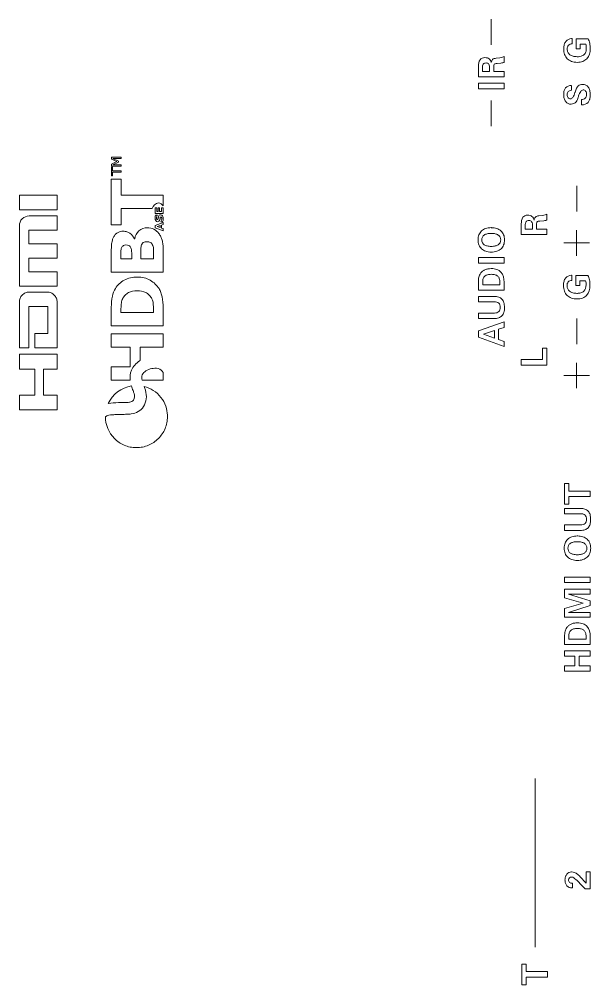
# Model space of a CAD drawing. Header units: millimetres. Extents: x 52029 to 181395, y -167683 to -9934.
# Drawn here: x 70301 to 70970, y -119098 to -117969 of the extents above; entities that cross this region are included whole.
import ezdxf

# ---------------------------------------------------------------- set-up
doc = ezdxf.new("R2010")
doc.units = ezdxf.units.MM
doc.header["$LTSCALE"] = 3
doc.layers.add('FUR', color=8, linetype='Continuous', lineweight=5)

# ---------------------------------------------------------------- blocks, each defined once
blk = doc.blocks.new('hdmd400rx')
at = {"color": 7, "linetype": 'Continuous'}
for p, q in [((-12.48, 68.04), (-12.48, 72.46)), ((-12.48, 72.46), (-10.75, 72.46)), ((-10.75, 72.46), (-10.75, 70.66)), ((-7.73, 72.46), (-5.97, 72.46)), ((-7.73, 70.66), (-7.73, 72.46)), ((-5.97, 72.46), (-5.97, 68.04)), ((-5.24, 72.46), (0.12, 72.46)), ((-5.24, 71.36), (-5.24, 72.46)), ((1.98, 72.46), (9.04, 72.46)), ((1.98, 68.04), (1.98, 72.46)), ((10.91, 72.46), (12.64, 72.46)), ((10.91, 68.04), (10.91, 72.46)), ((12.64, 72.46), (12.64, 70.66)), ((-0.39, 71.36), (-5.24, 71.36)), ((-0.39, 69.14), (-0.39, 71.36)), ((1.28, 71.3), (1.28, 69.2)), ((5.26, 71.36), (3.66, 71.36)), ((3.66, 71.36), (3.66, 68.04)), ((5.26, 68.04), (5.26, 71.36)), ((8.53, 71.36), (6.93, 71.36)), ((6.93, 71.36), (6.93, 68.04)), ((8.53, 68.04), (8.53, 71.36)), ((10.2, 71.3), (10.2, 68.04)), ((-10.75, 70.66), (-7.73, 70.66)), ((-5.24, 70.66), (-3.57, 70.66)), ((-5.24, 68.04), (-5.24, 70.66)), ((-3.57, 70.66), (-3.56, 69.14)), ((12.64, 70.66), (12.64, 70.06)), ((12.64, 70.06), (12.64, 69.62)), ((-7.73, 69.62), (-10.75, 69.62)), ((-10.75, 69.62), (-10.75, 68.04)), ((-7.73, 68.04), (-7.73, 69.62)), ((-3.56, 69.14), (-0.39, 69.14)), ((12.64, 69.62), (12.64, 68.04)), ((-10.75, 68.04), (-12.48, 68.04)), ((-5.97, 68.04), (-7.73, 68.04)), ((0.12, 68.04), (-5.24, 68.04)), ((3.66, 68.04), (1.98, 68.04)), ((6.93, 68.04), (5.26, 68.04)), ((10.2, 68.04), (8.53, 68.04)), ((12.64, 68.04), (10.91, 68.04)), ((-7.47, 61.7), (-9.03, 61.7)), ((-9.03, 61.7), (-9.03, 59.48)), ((-7.47, 59.48), (-7.47, 61.7)), ((-3.6, 61.7), (-5.16, 61.7)), ((-5.16, 61.7), (-5.16, 59.48)), ((-3.6, 55.64), (-3.6, 61.7)), ((-2.67, 61.7), (-0.48, 61.7)), ((-2.67, 55.64), (-2.67, 61.7)), ((3.62, 61.7), (5.97, 61.7)), ((3.62, 55.64), (3.62, 61.7)), ((14.5, 61.7), (9.15, 61.7)), ((9.15, 61.7), (9.15, 60.53)), ((14.5, 60.53), (14.5, 61.7)), ((14.9, 61.69), (15.88, 61.69)), ((14.9, 61.56), (14.9, 61.69)), ((15.31, 61.56), (14.9, 61.56)), ((15.31, 60.53), (15.31, 61.56)), ((15.88, 61.56), (15.46, 61.56)), ((15.46, 61.56), (15.46, 60.53)), ((15.88, 61.69), (15.88, 61.56)), ((16.03, 61.69), (16.24, 61.69)), ((16.03, 60.53), (16.03, 61.69)), ((16.5, 60.85), (16.18, 61.53)), ((16.18, 61.53), (16.18, 60.53)), ((16.24, 61.69), (16.55, 61.05)), ((16.55, 61.05), (16.85, 61.69)), ((16.91, 61.53), (16.59, 60.85)), ((16.85, 61.69), (17.07, 61.69)), ((16.91, 60.53), (16.91, 61.53)), ((17.07, 61.69), (17.07, 60.53)), ((-0.72, 60.57), (-1.11, 60.57)), ((-1.11, 60.57), (-1.11, 56.78)), ((5.32, 60.59), (5.17, 60.59)), ((5.17, 60.59), (5.17, 59.31)), ((9.15, 60.53), (11.05, 60.53)), ((11.05, 60.53), (11.05, 56.92)), ((12.61, 60.53), (14.5, 60.53)), ((12.61, 55.64), (12.61, 60.53)), ((15.46, 60.53), (15.31, 60.53)), ((16.18, 60.53), (16.03, 60.53)), ((16.59, 60.85), (16.5, 60.85)), ((17.07, 60.53), (16.91, 60.53)), ((-5.16, 59.48), (-7.47, 59.48)), ((5.17, 59.31), (5.42, 59.31)), ((7.51, 59), (7.51, 58.96)), ((-9.03, 58.09), (-9.03, 55.64)), ((-6.77, 58.4), (-6.71, 58.31)), ((-6.71, 58.31), (-5.16, 58.31)), ((-5.16, 58.31), (-5.16, 55.64)), ((5.52, 58.26), (5.17, 58.26)), ((5.17, 58.26), (5.17, 56.75)), ((-1.11, 56.78), (-0.72, 56.78)), ((5.17, 56.75), (5.29, 56.75)), ((8.47, 55.64), (8.81, 56.57)), ((8.81, 56.57), (9.09, 56.57)), ((9.09, 56.57), (9.44, 55.64)), ((10.28, 56.53), (10.28, 56.31)), ((10.48, 56.57), (11.16, 56.57)), ((10.48, 55.64), (10.48, 56.57)), ((11.16, 56.57), (11.16, 56.39)), ((-9.03, 55.64), (-8.11, 55.64)), ((-5.16, 55.64), (-3.6, 55.64)), ((-0.54, 55.64), (-2.67, 55.64)), ((6.27, 55.64), (3.62, 55.64)), ((8.71, 55.64), (8.47, 55.64)), ((8.78, 55.83), (8.71, 55.64)), ((9.12, 55.83), (8.78, 55.83)), ((8.95, 56.34), (8.83, 56)), ((8.83, 56), (9.06, 56)), ((9.06, 56), (8.95, 56.34)), ((9.19, 55.64), (9.12, 55.83)), ((9.44, 55.64), (9.19, 55.64)), ((9.52, 55.7), (9.52, 55.92)), ((11.16, 55.64), (10.48, 55.64)), ((11.16, 56.39), (10.72, 56.39)), ((10.72, 56.39), (10.72, 56.23)), ((10.72, 56.23), (11.13, 56.23)), ((11.13, 56.05), (10.72, 56.05)), ((10.72, 56.05), (10.72, 55.82)), ((10.72, 55.82), (11.16, 55.82)), ((11.13, 56.23), (11.13, 56.05)), ((11.16, 55.82), (11.16, 55.64)), ((11.39, 55.64), (12.61, 55.64)), ((-5.09, 15.76), (-4, 18.76)), ((-3.63, 18.16), (-4.09, 16.89)), ((-4, 18.76), (-3.24, 18.76)), ((-3.22, 16.89), (-3.63, 18.16)), ((-3.24, 18.76), (-2.2, 15.76)), ((-1.8, 18.76), (-1.16, 18.76)), ((-1.8, 16.91), (-1.8, 18.76)), ((-1.16, 18.76), (-1.16, 16.86)), ((0.16, 18.76), (0.77, 18.76)), ((0.16, 16.89), (0.16, 18.76)), ((0.77, 18.76), (0.77, 16.91)), ((1.51, 18.76), (2.44, 18.76)), ((1.51, 15.76), (1.51, 18.76)), ((2.47, 18.26), (2.15, 18.26)), ((2.15, 18.26), (2.15, 16.25)), ((4.68, 18.76), (5.32, 18.76)), ((4.68, 15.76), (4.68, 18.76)), ((5.32, 18.76), (5.32, 15.76)), ((25.07, 18.75), (25.71, 18.75)), ((25.07, 15.75), (25.07, 18.75)), ((25.71, 18.75), (25.71, 15.75)), ((26.45, 18.75), (27.7, 18.75)), ((26.45, 15.75), (26.45, 18.75)), ((27.46, 18.29), (27.08, 18.29)), ((27.08, 18.29), (27.08, 17.45)), ((20.69, 17.25), (23.69, 17.25)), ((27.08, 17.45), (27.46, 17.45)), ((27.64, 16.96), (27.08, 16.96)), ((27.08, 16.96), (27.08, 15.75)), ((30.2, 17.25), (33.2, 17.25)), ((-4.25, 16.4), (-4.48, 15.76)), ((-3.06, 16.4), (-4.25, 16.4)), ((-4.09, 16.89), (-3.22, 16.89)), ((-2.85, 15.76), (-3.06, 16.4)), ((2.15, 16.25), (2.47, 16.25)), ((28.07, 16.12), (28.03, 16.57)), ((28.64, 16.69), (28.69, 16.26)), ((-4.48, 15.76), (-5.09, 15.76)), ((-2.2, 15.76), (-2.85, 15.76)), ((2.44, 15.76), (1.51, 15.76)), ((5.32, 15.76), (4.68, 15.76)), ((25.71, 15.75), (25.07, 15.75)), ((27.08, 15.75), (26.45, 15.75)), ((28.85, 15.75), (28.15, 15.75)), ((-79.72, 13.18), (-79.72, 13.67)), ((-79.72, 13.67), (-77.31, 13.67)), ((-77.31, 13.67), (-77.31, 13.18)), ((-7.25, 13.74), (-6.61, 13.74)), ((-7.25, 10.74), (-7.25, 13.74)), ((-6.61, 13.74), (-6.61, 11.25)), ((8.02, 13.74), (9.27, 13.74)), ((8.02, 10.74), (8.02, 13.74)), ((-78.84, 13.18), (-79.72, 13.18)), ((-78.84, 10.67), (-78.84, 13.18)), ((-77.31, 13.18), (-78.19, 13.18)), ((-78.19, 13.18), (-78.19, 10.67)), ((9.03, 13.28), (8.65, 13.28)), ((8.65, 13.28), (8.65, 12.44)), ((8.65, 12.44), (9.03, 12.44)), ((-55.61, 12.14), (-75.33, 12.14)), ((9.21, 11.95), (8.65, 11.95)), ((8.65, 11.95), (8.65, 10.74)), ((9.64, 11.11), (9.6, 11.56)), ((10.21, 11.68), (10.26, 11.25)), ((-78.19, 10.67), (-78.84, 10.67)), ((-5.26, 10.74), (-7.25, 10.74)), ((-6.61, 11.25), (-5.26, 11.25)), ((-5.26, 11.25), (-5.26, 10.74)), ((8.65, 10.74), (8.02, 10.74)), ((10.42, 10.74), (9.72, 10.74)), ((-43.07, 8.68), (-42.43, 8.68)), ((-43.07, 5.68), (-43.07, 8.68)), ((-42.43, 8.68), (-42.43, 7.48)), ((-41.29, 8.68), (-40.67, 8.68)), ((-41.29, 7.48), (-41.29, 8.68)), ((-40.67, 8.68), (-40.67, 5.68)), ((-39.93, 8.68), (-38.99, 8.68)), ((-39.93, 5.68), (-39.93, 8.68)), ((-38.96, 8.19), (-39.29, 8.19)), ((-39.29, 8.19), (-39.29, 6.17)), ((-36.75, 8.68), (-35.74, 8.68)), ((-36.75, 5.68), (-36.75, 8.68)), ((-35.39, 5.68), (-36.18, 8.22)), ((-36.18, 8.22), (-36.18, 5.68)), ((-35.74, 8.68), (-35.11, 6.51)), ((-35.11, 6.51), (-34.48, 8.68)), ((-34.05, 8.22), (-34.83, 5.68)), ((-34.48, 8.68), (-33.45, 8.68)), ((-34.05, 5.68), (-34.05, 8.22)), ((-33.45, 8.68), (-33.45, 5.68)), ((-32.7, 8.68), (-32.07, 8.68)), ((-32.7, 5.68), (-32.7, 8.68)), ((-32.07, 8.68), (-32.07, 5.68)), ((-26.59, 8.68), (-25.95, 8.68)), ((-26.59, 6.83), (-26.59, 8.68)), ((-25.95, 8.68), (-25.95, 6.79)), ((-24.63, 8.68), (-24.02, 8.68)), ((-24.63, 6.82), (-24.63, 8.68)), ((-24.02, 8.68), (-24.02, 6.83)), ((-23.52, 8.68), (-21.11, 8.68)), ((-23.52, 8.19), (-23.52, 8.68)), ((-22.64, 8.19), (-23.52, 8.19)), ((-22.64, 5.68), (-22.64, 8.19)), ((-21.11, 8.19), (-21.99, 8.19)), ((-21.99, 8.19), (-21.99, 5.68)), ((-21.11, 8.68), (-21.11, 8.19)), ((-8.45, 5.77), (-8.45, 8.75)), ((7.05, 5.77), (7.05, 8.75)), ((-68.41, 7.77), (-68.41, 7.81)), ((-67.86, 7.77), (-68.41, 7.77)), ((-42.43, 7.48), (-41.29, 7.48)), ((-41.29, 6.99), (-42.43, 6.99)), ((-42.43, 6.99), (-42.43, 5.68)), ((-41.29, 5.68), (-41.29, 6.99)), ((-9.97, 7.28), (-6.97, 7.28)), ((-4.8, 7.26), (-1.8, 7.26)), ((2.05, 7.36), (3.24, 7.36)), ((2.05, 6.88), (2.05, 7.36)), ((2.62, 6.88), (2.05, 6.88)), ((2.62, 6.22), (2.62, 6.88)), ((3.25, 7.83), (2.65, 7.83)), ((3.24, 7.36), (3.24, 5.95)), ((3.25, 7.89), (3.25, 7.83)), ((5.54, 7.28), (8.54, 7.28)), ((10.7, 7.26), (13.7, 7.26)), ((24.16, 7.06), (24.1, 7.08)), ((24.23, 7.04), (24.16, 7.06)), ((24.62, 7.48), (24.66, 7.46)), ((25.45, 7.89), (24.89, 7.89)), ((29.72, 7.33), (30.92, 7.33)), ((29.72, 6.85), (29.72, 7.33)), ((30.29, 6.85), (29.72, 6.85)), ((30.29, 6.2), (30.29, 6.85)), ((30.93, 7.81), (30.32, 7.81)), ((30.92, 7.33), (30.92, 5.93)), ((30.93, 7.86), (30.93, 7.81)), ((-68.53, 6.29), (-68.35, 6.44)), ((-68.53, 5.68), (-68.53, 6.29)), ((-66.52, 5.68), (-68.53, 5.68)), ((-67.86, 6.17), (-66.52, 6.17)), ((-66.52, 6.17), (-66.52, 5.68)), ((-42.43, 5.68), (-43.07, 5.68)), ((-40.67, 5.68), (-41.29, 5.68)), ((-38.99, 5.68), (-39.93, 5.68)), ((-39.29, 6.17), (-38.96, 6.17)), ((-36.18, 5.68), (-36.75, 5.68)), ((-34.83, 5.68), (-35.39, 5.68)), ((-33.45, 5.68), (-34.05, 5.68)), ((-32.07, 5.68), (-32.7, 5.68)), ((-21.99, 5.68), (-22.64, 5.68)), ((23.18, 6.7), (23.8, 6.7)), ((23.18, 6.66), (23.18, 6.7))]:
    blk.add_line(p, q, dxfattribs=at)
blk.add_arc((-13.27, 58.77), 3.63, 9.0483, 65.1823, dxfattribs=at)
for points, knots in [([(0.12, 72.46), (0.27, 72.46), (0.58, 72.41), (0.96, 72.14), (1.23, 71.76), (1.28, 71.45), (1.28, 71.3)], [0, 0, 0, 0, 0.248813, 0.498793, 0.749208, 1, 1, 1, 1]), ([(1.28, 69.2), (1.28, 69.05), (1.23, 68.74), (0.96, 68.36), (0.58, 68.09), (0.27, 68.04), (0.12, 68.04)], [0, 0, 0, 0, 0.251043, 0.501477, 0.751303, 1, 1, 1, 1]), ([(-13.29, 62.4), (-14.21, 62.4), (-15.66, 61.79), (-16.58, 60.41), (-16.86, 59.5), (-16.93, 58.77), (-16.86, 58.04), (-16.58, 57.13), (-15.91, 56.13), (-14.91, 55.46), (-14, 55.18), (-13.47, 55.13), (-13.17, 55.13), (-13.12, 55.13)], [0, 0, 0, 0, 0.242193, 0.363556, 0.425786, 0.489918, 0.55421, 0.616594, 0.738269, 0.859945, 0.922328, 0.98662, 1, 1, 1, 1]), ([(-9.76, 57.86), (-9.9, 57.81), (-10.36, 57.63), (-11.19, 57.54), (-12.11, 57.85), (-12.75, 58.52), (-12.97, 59.25), (-13.01, 59.91), (-13.02, 60.46), (-13.02, 61.01), (-13.07, 61.65), (-13.11, 62.17), (-13.29, 62.4)], [0, 0, 0, 0, 0.064132, 0.205004, 0.33751, 0.45356, 0.575077, 0.647432, 0.728886, 0.800671, 0.87773, 1, 1, 1, 1]), ([(-11.74, 62.07), (-11.67, 61.67), (-11.65, 61.14), (-11.64, 60.62), (-11.64, 60.49)], [0, 0, 0, 0, 0.77, 1, 1, 1, 1]), ([(-0.48, 61.7), (-0.05, 61.7), (0.71, 61.65), (1.66, 61.31), (2.29, 60.8), (2.89, 59.98), (3.05, 59.19), (3.05, 58.66)], [0, 0, 0, 0, 0.243825, 0.428178, 0.564476, 0.701728, 1, 1, 1, 1]), ([(5.97, 61.7), (6.18, 61.7), (6.54, 61.7), (7.02, 61.67), (7.39, 61.58), (7.72, 61.45), (8.03, 61.25), (8.25, 60.98), (8.38, 60.65), (8.42, 60.27), (8.37, 59.88), (8.12, 59.37), (7.77, 59.11), (7.51, 59)], [0, 0, 0, 0, 0.131055, 0.221793, 0.293352, 0.368096, 0.443365, 0.513435, 0.583764, 0.658014, 0.744253, 0.827045, 1, 1, 1, 1]), ([(-11.64, 60.49), (-11.64, 60.41), (-11.63, 60.1), (-11.63, 59.79), (-11.6, 59.57)], [0, 0, 0, 0, 0.28645, 1, 1, 1, 1]), ([(1.44, 58.68), (1.44, 59.03), (1.36, 59.55), (0.95, 60.11), (0.61, 60.34), (0.29, 60.47), (0.02, 60.54), (-0.32, 60.56), (-0.57, 60.57), (-0.72, 60.57)], [0, 0, 0, 0, 0.318101, 0.461334, 0.612718, 0.692408, 0.770021, 0.865915, 1, 1, 1, 1]), ([(6.8, 59.99), (6.8, 60.09), (6.76, 60.32), (6.51, 60.51), (6.26, 60.57), (5.88, 60.6), (5.56, 60.59), (5.32, 60.59)], [0, 0, 0, 0, 0.172031, 0.364517, 0.474563, 0.604084, 1, 1, 1, 1]), ([(5.42, 59.31), (5.63, 59.31), (5.98, 59.31), (6.45, 59.36), (6.78, 59.62), (6.8, 59.87), (6.8, 59.99)], [0, 0, 0, 0, 0.356625, 0.594289, 0.802002, 1, 1, 1, 1]), ([(-11.59, 59.55), (-11.57, 59.38), (-11.36, 58.93), (-10.83, 58.96), (-10.59, 59.03)], [0, 0, 0, 0, 0.404433, 1, 1, 1, 1]), ([(-10.59, 59.03), (-10.47, 59.07), (-10.17, 59.18), (-9.87, 59.29), (-9.68, 59.34)], [0, 0, 0, 0, 0.393337, 1, 1, 1, 1]), ([(-9.03, 59.48), (-8.64, 59.53), (-7.72, 59.46), (-7.03, 58.8), (-6.77, 58.4)], [0, 0, 0, 0, 0.448087, 1, 1, 1, 1]), ([(7.51, 58.96), (7.86, 58.89), (8.57, 58.59), (8.81, 57.84), (8.81, 57.5)], [0, 0, 0, 0, 0.506008, 1, 1, 1, 1]), ([(-13.12, 55.13), (-12.76, 55.15), (-12.01, 55.29), (-10.64, 56.04), (-9.94, 57.11), (-9.75, 57.86)], [0, 0, 0, 0, 0.233747, 0.491607, 1, 1, 1, 1]), ([(-7.66, 56.21), (-7.6, 56.46), (-7.62, 56.98), (-7.87, 57.64), (-8.36, 58.17), (-8.82, 58.13), (-9.03, 58.09)], [0, 0, 0, 0, 0.27754, 0.540414, 0.772845, 1, 1, 1, 1]), ([(-0.72, 56.78), (-0.56, 56.78), (-0.28, 56.78), (0.08, 56.81), (0.36, 56.89), (0.67, 57.03), (0.99, 57.28), (1.37, 57.82), (1.44, 58.33), (1.44, 58.68)], [0, 0, 0, 0, 0.146081, 0.247831, 0.328614, 0.411834, 0.553245, 0.688585, 1, 1, 1, 1]), ([(3.05, 58.66), (3.05, 58.4), (3, 57.87), (2.7, 57.14), (2.26, 56.55), (1.75, 56.13), (1.23, 55.88), (0.48, 55.67), (-0.12, 55.64), (-0.54, 55.64)], [0, 0, 0, 0, 0.152146, 0.297212, 0.435636, 0.566078, 0.663584, 0.762916, 1, 1, 1, 1]), ([(7.18, 57.52), (7.18, 57.67), (7.15, 57.92), (6.91, 58.12), (6.7, 58.21), (6.45, 58.25), (6.06, 58.26), (5.74, 58.26), (5.52, 58.26)], [0, 0, 0, 0, 0.219671, 0.316976, 0.436243, 0.541956, 0.679178, 1, 1, 1, 1]), ([(5.29, 56.75), (5.48, 56.75), (5.79, 56.75), (6.2, 56.75), (6.5, 56.77), (6.75, 56.85), (6.96, 56.96), (7.15, 57.18), (7.18, 57.39), (7.18, 57.52)], [0, 0, 0, 0, 0.243747, 0.406992, 0.525358, 0.638787, 0.741212, 0.827583, 1, 1, 1, 1]), ([(8.81, 57.5), (8.81, 57.23), (8.7, 56.69), (8.24, 56.18), (7.77, 55.9), (7.34, 55.74), (6.83, 55.65), (6.47, 55.64), (6.27, 55.64)], [0, 0, 0, 0, 0.227834, 0.440799, 0.565475, 0.689808, 0.829577, 1, 1, 1, 1]), ([(10.04, 55.95), (10.02, 55.97), (9.95, 55.98), (9.86, 56), (9.72, 56.03), (9.56, 56.11), (9.49, 56.32), (9.64, 56.56), (9.9, 56.6), (10.06, 56.58), (10.12, 56.57)], [0, 0, 0, 0, 0.053687, 0.13414, 0.214367, 0.355999, 0.476935, 0.649092, 0.870469, 1, 1, 1, 1]), ([(11.05, 56.92), (11.35, 56.8), (11.95, 56.32), (11.56, 55.77), (11.39, 55.64)], [0, 0, 0, 0, 0.606767, 1, 1, 1, 1]), ([(10.32, 55.93), (10.32, 55.85), (10.2, 55.65), (9.92, 55.61), (9.69, 55.64), (9.57, 55.67), (9.52, 55.7)], [0, 0, 0, 0, 0.264648, 0.609468, 0.821975, 1, 1, 1, 1]), ([(9.55, 55.92), (9.6, 55.88), (9.68, 55.83), (9.8, 55.8), (9.88, 55.79), (9.95, 55.8), (10, 55.81), (10.06, 55.84), (10.08, 55.89), (10.06, 55.93), (10.04, 55.95), (10.04, 55.95)], [0, 0, 0, 0, 0.286338, 0.427625, 0.559791, 0.64664, 0.736008, 0.817322, 0.898131, 0.987328, 1, 1, 1, 1]), ([(10.25, 56.31), (10.21, 56.35), (10.12, 56.4), (9.99, 56.42), (9.89, 56.42), (9.83, 56.4), (9.79, 56.38), (9.76, 56.32), (9.79, 56.28), (9.8, 56.27), (9.81, 56.27)], [0, 0, 0, 0, 0.257234, 0.534398, 0.631591, 0.727904, 0.811352, 0.886456, 0.989131, 1, 1, 1, 1]), ([(9.81, 56.27), (9.83, 56.24), (9.91, 56.24), (10.01, 56.21), (10.13, 56.18), (10.28, 56.11), (10.32, 55.99), (10.32, 55.93)], [0, 0, 0, 0, 0.16114, 0.311752, 0.472325, 0.750349, 1, 1, 1, 1]), ([(2.44, 18.76), (2.65, 18.76), (2.93, 18.75), (3.27, 18.63), (3.5, 18.5), (3.73, 18.29), (3.91, 17.99), (4.01, 17.64), (4.04, 17.27), (4.02, 16.92), (3.92, 16.52), (3.54, 15.89), (2.86, 15.76), (2.44, 15.76)], [0, 0, 0, 0, 0.122417, 0.169275, 0.216035, 0.282768, 0.350671, 0.42351, 0.504184, 0.574124, 0.636742, 0.749094, 1, 1, 1, 1]), ([(2.47, 16.25), (2.6, 16.25), (2.85, 16.28), (3.18, 16.47), (3.31, 16.75), (3.36, 17.02), (3.37, 17.25), (3.36, 17.48), (3.31, 17.75), (3.18, 18.04), (2.86, 18.24), (2.6, 18.26), (2.47, 18.26)], [0, 0, 0, 0, 0.13141, 0.238598, 0.351378, 0.419215, 0.496975, 0.576553, 0.645891, 0.760658, 0.868531, 1, 1, 1, 1]), ([(5.96, 17.27), (5.96, 17.38), (5.98, 17.6), (6.07, 17.99), (6.31, 18.42), (6.71, 18.69), (7.09, 18.79), (7.4, 18.81), (7.7, 18.79), (8.08, 18.69), (8.48, 18.42), (8.72, 17.99), (8.81, 17.6), (8.83, 17.36), (8.82, 17.22), (8.82, 17.2)], [0, 0, 0, 0, 0.070549, 0.135068, 0.252252, 0.366824, 0.427336, 0.493175, 0.558734, 0.619032, 0.733318, 0.850992, 0.915123, 0.985471, 1, 1, 1, 1]), ([(8.15, 17.27), (8.15, 17.35), (8.15, 17.51), (8.1, 17.79), (7.99, 18.08), (7.73, 18.33), (7.39, 18.39), (7.06, 18.33), (6.79, 18.08), (6.69, 17.79), (6.64, 17.51), (6.63, 17.35), (6.63, 17.27)], [0, 0, 0, 0, 0.08408, 0.158452, 0.28327, 0.389383, 0.500429, 0.611043, 0.717152, 0.841671, 0.916084, 1, 1, 1, 1]), ([(27.46, 17.45), (27.63, 17.45), (27.88, 17.44), (28.07, 17.67), (28.09, 17.86), (28.07, 18.05), (27.96, 18.22), (27.73, 18.28), (27.56, 18.29), (27.46, 18.29)], [0, 0, 0, 0, 0.287041, 0.379516, 0.49309, 0.612931, 0.705875, 0.820992, 1, 1, 1, 1]), ([(27.7, 18.75), (27.96, 18.75), (28.37, 18.72), (28.69, 18.33), (28.72, 18.02), (28.7, 17.73), (28.55, 17.4), (28.3, 17.29), (28.13, 17.25)], [0, 0, 0, 0, 0.321274, 0.442566, 0.581883, 0.69785, 0.793448, 1, 1, 1, 1]), ([(8.82, 17.2), (8.82, 17.11), (8.81, 16.91), (8.72, 16.53), (8.48, 16.1), (8.08, 15.82), (7.71, 15.72), (7.4, 15.7), (7.09, 15.72), (6.71, 15.82), (6.3, 16.09), (6.07, 16.53), (5.98, 16.93), (5.96, 17.15), (5.96, 17.27)], [0, 0, 0, 0, 0.058965, 0.125791, 0.246746, 0.362993, 0.424695, 0.492125, 0.559795, 0.621709, 0.738182, 0.858675, 0.925929, 1, 1, 1, 1]), ([(6.63, 17.27), (6.63, 17.18), (6.64, 17.02), (6.69, 16.73), (6.79, 16.44), (7.06, 16.19), (7.39, 16.13), (7.73, 16.19), (8, 16.44), (8.1, 16.73), (8.15, 17.02), (8.15, 17.18), (8.15, 17.27)], [0, 0, 0, 0, 0.084847, 0.159759, 0.284156, 0.389291, 0.499673, 0.610444, 0.715782, 0.840412, 0.91521, 1, 1, 1, 1]), ([(28.03, 16.57), (28.02, 16.65), (28.01, 16.76), (27.96, 16.92), (27.8, 16.96), (27.7, 16.96), (27.64, 16.96)], [0, 0, 0, 0, 0.33824, 0.525143, 0.700083, 1, 1, 1, 1]), ([(28.13, 17.25), (28.26, 17.24), (28.56, 17.15), (28.62, 16.84), (28.64, 16.69)], [0, 0, 0, 0, 0.468035, 1, 1, 1, 1]), ([(0.77, 16.91), (0.77, 16.73), (0.74, 16.4), (0.48, 15.97), (0.12, 15.79), (-0.22, 15.72), (-0.51, 15.7), (-0.81, 15.72), (-1.15, 15.78), (-1.51, 15.97), (-1.77, 16.4), (-1.8, 16.73), (-1.8, 16.91)], [0, 0, 0, 0, 0.132766, 0.243003, 0.356996, 0.423757, 0.499545, 0.575944, 0.643, 0.756553, 0.866326, 1, 1, 1, 1]), ([(-1.16, 16.86), (-1.16, 16.69), (-1.1, 16.4), (-0.77, 16.22), (-0.49, 16.19), (-0.22, 16.22), (0.11, 16.41), (0.16, 16.71), (0.16, 16.89)], [0, 0, 0, 0, 0.244898, 0.358038, 0.496755, 0.633924, 0.744944, 1, 1, 1, 1]), ([(28.15, 15.75), (28.13, 15.8), (28.09, 15.92), (28.08, 16.04), (28.07, 16.12)], [0, 0, 0, 0, 0.406606, 1, 1, 1, 1]), ([(28.69, 16.26), (28.71, 16.15), (28.74, 15.98), (28.8, 15.81), (28.85, 15.75)], [0, 0, 0, 0, 0.581992, 1, 1, 1, 1]), ([(9.27, 13.74), (9.53, 13.74), (9.94, 13.71), (10.26, 13.32), (10.29, 13.01), (10.27, 12.72), (10.12, 12.4), (9.87, 12.28), (9.7, 12.25)], [0, 0, 0, 0, 0.321266, 0.442555, 0.581868, 0.697823, 0.793453, 1, 1, 1, 1]), ([(9.03, 12.44), (9.2, 12.44), (9.45, 12.43), (9.64, 12.66), (9.66, 12.85), (9.64, 13.04), (9.53, 13.21), (9.3, 13.27), (9.13, 13.28), (9.03, 13.28)], [0, 0, 0, 0, 0.287025, 0.379562, 0.493111, 0.612946, 0.705885, 0.820892, 1, 1, 1, 1]), ([(9.6, 11.56), (9.59, 11.64), (9.58, 11.75), (9.53, 11.91), (9.37, 11.95), (9.27, 11.95), (9.21, 11.95)], [0, 0, 0, 0, 0.338162, 0.52517, 0.699824, 1, 1, 1, 1]), ([(9.7, 12.25), (9.83, 12.23), (10.13, 12.14), (10.19, 11.83), (10.21, 11.68)], [0, 0, 0, 0, 0.468035, 1, 1, 1, 1]), ([(9.72, 10.74), (9.7, 10.79), (9.66, 10.91), (9.64, 11.03), (9.64, 11.11)], [0, 0, 0, 0, 0.406606, 1, 1, 1, 1]), ([(10.26, 11.25), (10.28, 11.14), (10.31, 10.97), (10.37, 10.8), (10.42, 10.74)], [0, 0, 0, 0, 0.581992, 1, 1, 1, 1]), ([(-68.41, 7.81), (-68.41, 8.02), (-68.28, 8.38), (-67.85, 8.6), (-67.48, 8.65), (-67.1, 8.6), (-66.69, 8.4), (-66.53, 8.06), (-66.53, 7.83), (-66.53, 7.82)], [0, 0, 0, 0, 0.23605, 0.359235, 0.500783, 0.641429, 0.763699, 0.986206, 1, 1, 1, 1]), ([(-67.13, 7.87), (-67.13, 7.96), (-67.19, 8.15), (-67.44, 8.23), (-67.63, 8.2), (-67.82, 8.07), (-67.86, 7.89), (-67.86, 7.77)], [0, 0, 0, 0, 0.221723, 0.443446, 0.584259, 0.70767, 1, 1, 1, 1]), ([(-38.99, 8.68), (-38.79, 8.68), (-38.5, 8.67), (-38.16, 8.55), (-37.93, 8.42), (-37.71, 8.21), (-37.53, 7.92), (-37.42, 7.56), (-37.39, 7.19), (-37.42, 6.84), (-37.51, 6.44), (-37.9, 5.82), (-38.57, 5.68), (-38.99, 5.68)], [0, 0, 0, 0, 0.122417, 0.169275, 0.216035, 0.282768, 0.350671, 0.42351, 0.504184, 0.574124, 0.636742, 0.749094, 1, 1, 1, 1]), ([(-38.96, 6.17), (-38.83, 6.17), (-38.58, 6.2), (-38.25, 6.4), (-38.12, 6.68), (-38.07, 6.94), (-38.06, 7.17), (-38.07, 7.41), (-38.12, 7.67), (-38.25, 7.96), (-38.58, 8.16), (-38.83, 8.19), (-38.96, 8.19)], [0, 0, 0, 0, 0.13141, 0.238598, 0.351378, 0.419215, 0.496975, 0.576553, 0.645891, 0.760658, 0.868531, 1, 1, 1, 1]), ([(-30.1, 7.19), (-30.1, 7.31), (-30.09, 7.52), (-29.99, 7.92), (-29.75, 8.34), (-29.35, 8.61), (-28.97, 8.71), (-28.67, 8.73), (-28.36, 8.71), (-27.99, 8.61), (-27.59, 8.34), (-27.34, 7.92), (-27.25, 7.52), (-27.24, 7.28), (-27.24, 7.15), (-27.24, 7.12)], [0, 0, 0, 0, 0.070552, 0.135078, 0.25225, 0.366854, 0.427356, 0.493165, 0.558754, 0.61906, 0.733313, 0.850996, 0.915124, 0.985471, 1, 1, 1, 1]), ([(-27.91, 7.19), (-27.91, 7.27), (-27.92, 7.43), (-27.96, 7.71), (-28.07, 8.01), (-28.33, 8.25), (-28.67, 8.31), (-29, 8.25), (-29.27, 8.01), (-29.41, 7.63), (-29.43, 7.35), (-29.43, 7.19)], [0, 0, 0, 0, 0.084103, 0.158495, 0.283347, 0.389464, 0.500572, 0.611185, 0.717346, 0.841902, 1, 1, 1, 1]), ([(2.08, 5.71), (1.66, 5.71), (0.99, 5.87), (0.6, 6.49), (0.5, 6.89), (0.48, 7.22), (0.5, 7.56), (0.6, 7.97), (0.87, 8.42), (1.31, 8.69), (1.72, 8.79), (1.94, 8.81), (2.06, 8.81)], [0, 0, 0, 0, 0.248558, 0.36253, 0.424558, 0.493014, 0.563961, 0.628524, 0.747305, 0.865581, 0.929641, 1, 1, 1, 1]), ([(2.65, 7.83), (2.64, 7.99), (2.56, 8.23), (2.27, 8.38), (1.99, 8.41), (1.65, 8.35), (1.35, 8.09), (1.21, 7.78), (1.15, 7.49), (1.14, 7.27), (1.14, 7.14), (1.15, 7.09)], [0, 0, 0, 0, 0.167153, 0.248148, 0.343923, 0.481534, 0.615601, 0.765992, 0.85101, 0.945059, 1, 1, 1, 1]), ([(2.06, 8.81), (2.15, 8.81), (2.31, 8.8), (2.61, 8.74), (3.05, 8.55), (3.25, 8.14), (3.25, 7.89)], [0, 0, 0, 0, 0.156691, 0.298825, 0.552716, 1, 1, 1, 1]), ([(24.1, 7.08), (23.9, 7.15), (23.59, 7.24), (23.31, 7.58), (23.25, 7.92), (23.31, 8.28), (23.57, 8.58), (23.95, 8.76), (24.4, 8.8), (24.72, 8.77), (24.87, 8.72), (24.88, 8.72)], [0, 0, 0, 0, 0.186647, 0.278442, 0.376656, 0.487167, 0.594865, 0.715006, 0.857137, 0.988976, 1, 1, 1, 1]), ([(24.89, 7.89), (24.88, 8.02), (24.81, 8.23), (24.57, 8.36), (24.37, 8.38), (24.17, 8.36), (24.01, 8.28), (23.9, 8.15), (23.87, 8.04), (23.88, 7.99)], [0, 0, 0, 0, 0.262215, 0.385957, 0.528648, 0.666914, 0.78497, 0.891319, 1, 1, 1, 1]), ([(23.88, 7.99), (23.89, 7.88), (24.13, 7.62), (24.42, 7.54), (24.62, 7.48)], [0, 0, 0, 0, 0.346838, 1, 1, 1, 1]), ([(24.88, 8.72), (24.99, 8.68), (25.31, 8.52), (25.45, 8.14), (25.45, 7.91)], [0, 0, 0, 0, 0.322399, 1, 1, 1, 1]), ([(29.75, 5.68), (29.34, 5.68), (28.67, 5.84), (28.28, 6.46), (28.18, 6.86), (28.15, 7.2), (28.18, 7.53), (28.28, 7.95), (28.55, 8.39), (28.99, 8.67), (29.4, 8.77), (29.62, 8.78), (29.74, 8.78)], [0, 0, 0, 0, 0.24856, 0.362532, 0.424561, 0.493018, 0.563966, 0.628532, 0.747303, 0.865581, 0.929655, 1, 1, 1, 1]), ([(30.32, 7.81), (30.31, 7.96), (30.24, 8.21), (29.95, 8.36), (29.66, 8.39), (29.32, 8.33), (29.02, 8.07), (28.88, 7.75), (28.83, 7.46), (28.82, 7.25), (28.82, 7.12), (28.82, 7.07)], [0, 0, 0, 0, 0.167687, 0.24891, 0.345027, 0.483112, 0.61758, 0.768437, 0.853731, 0.948082, 1, 1, 1, 1]), ([(29.74, 8.78), (29.82, 8.78), (29.99, 8.77), (30.29, 8.71), (30.73, 8.52), (30.93, 8.11), (30.93, 7.86)], [0, 0, 0, 0, 0.156755, 0.298881, 0.552719, 1, 1, 1, 1]), ([(-68.35, 6.44), (-68.03, 6.73), (-67.62, 7.15), (-67.13, 7.67), (-67.13, 7.87)], [0, 0, 0, 0, 0.680971, 1, 1, 1, 1]), ([(-66.53, 7.82), (-66.54, 7.72), (-66.6, 7.48), (-66.83, 7.11), (-67.27, 6.67), (-67.64, 6.36), (-67.86, 6.17)], [0, 0, 0, 0, 0.141163, 0.329202, 0.60006, 1, 1, 1, 1]), ([(-27.24, 7.12), (-27.24, 7.03), (-27.26, 6.83), (-27.34, 6.45), (-27.58, 6.02), (-27.98, 5.74), (-28.36, 5.64), (-28.67, 5.62), (-28.98, 5.64), (-29.35, 5.74), (-29.76, 6.02), (-30, 6.45), (-30.09, 6.85), (-30.1, 7.08), (-30.1, 7.19)], [0, 0, 0, 0, 0.058966, 0.125792, 0.246747, 0.362996, 0.424698, 0.492129, 0.559768, 0.621674, 0.738181, 0.858664, 0.925924, 1, 1, 1, 1]), ([(-29.43, 7.19), (-29.43, 7.1), (-29.42, 6.94), (-29.38, 6.66), (-29.27, 6.36), (-29.01, 6.11), (-28.67, 6.05), (-28.33, 6.11), (-28.07, 6.36), (-27.96, 6.66), (-27.92, 6.94), (-27.91, 7.1), (-27.91, 7.19)], [0, 0, 0, 0, 0.084851, 0.159771, 0.284151, 0.389308, 0.499657, 0.610488, 0.715778, 0.840418, 0.915212, 1, 1, 1, 1]), ([(-24.02, 6.83), (-24.02, 6.65), (-24.05, 6.32), (-24.31, 5.89), (-24.67, 5.71), (-25.01, 5.64), (-25.31, 5.63), (-25.6, 5.64), (-25.94, 5.71), (-26.3, 5.89), (-26.56, 6.32), (-26.59, 6.65), (-26.59, 6.83)], [0, 0, 0, 0, 0.132766, 0.243003, 0.356996, 0.423757, 0.499545, 0.575944, 0.643, 0.756553, 0.866326, 1, 1, 1, 1]), ([(-25.95, 6.79), (-25.95, 6.61), (-25.89, 6.32), (-25.57, 6.14), (-25.29, 6.11), (-25.01, 6.14), (-24.68, 6.33), (-24.63, 6.63), (-24.63, 6.82)], [0, 0, 0, 0, 0.244898, 0.358038, 0.496755, 0.633924, 0.744944, 1, 1, 1, 1]), ([(1.15, 7.09), (1.15, 7.06), (1.16, 6.95), (1.21, 6.72), (1.43, 6.29), (1.95, 6.14), (2.37, 6.17), (2.54, 6.2), (2.62, 6.22)], [0, 0, 0, 0, 0.050206, 0.161814, 0.355952, 0.750413, 0.87629, 1, 1, 1, 1]), ([(24.66, 7.46), (24.81, 7.41), (25.07, 7.31), (25.4, 7.13), (25.56, 6.86), (25.59, 6.54), (25.53, 6.19), (25.26, 5.88), (24.93, 5.74), (24.63, 5.69), (24.36, 5.67), (24.1, 5.69), (23.9, 5.72), (23.8, 5.75), (23.77, 5.76)], [0, 0, 0, 0, 0.137031, 0.227331, 0.297875, 0.378592, 0.482349, 0.583047, 0.697719, 0.763649, 0.837146, 0.912819, 0.979519, 1, 1, 1, 1]), ([(24.93, 6.5), (24.93, 6.51), (24.93, 6.62), (24.7, 6.89), (24.41, 6.98), (24.23, 7.04)], [0, 0, 0, 0, 0.016471, 0.366851, 1, 1, 1, 1]), ([(28.82, 7.07), (28.83, 6.96), (28.87, 6.72), (29.04, 6.39), (29.38, 6.17), (29.74, 6.13), (30.05, 6.15), (30.21, 6.18), (30.29, 6.2)], [0, 0, 0, 0, 0.16343, 0.355089, 0.539099, 0.753571, 0.877855, 1, 1, 1, 1]), ([(3.24, 5.95), (3.07, 5.87), (2.69, 5.74), (2.29, 5.71), (2.08, 5.71)], [0, 0, 0, 0, 0.471047, 1, 1, 1, 1]), ([(23.77, 5.76), (23.66, 5.8), (23.31, 5.97), (23.18, 6.4), (23.18, 6.66)], [0, 0, 0, 0, 0.29895, 1, 1, 1, 1]), ([(23.8, 6.7), (23.8, 6.55), (23.86, 6.29), (24.15, 6.12), (24.38, 6.1), (24.61, 6.12), (24.79, 6.21), (24.9, 6.34), (24.94, 6.45), (24.93, 6.5)], [0, 0, 0, 0, 0.280171, 0.408448, 0.563787, 0.692788, 0.806939, 0.909746, 1, 1, 1, 1]), ([(30.92, 5.93), (30.75, 5.84), (30.37, 5.71), (29.96, 5.68), (29.75, 5.68)], [0, 0, 0, 0, 0.471047, 1, 1, 1, 1])]:
    blk.add_open_spline(points, degree=3, knots=knots, dxfattribs=at)
for points in [[(9.04, 72.46), (9.34, 72.46), (9.65, 72.33), (9.86, 72.13)], [(9.86, 72.13), (10.07, 71.91), (10.2, 71.6), (10.2, 71.3)], [(10.12, 56.57), (10.18, 56.56), (10.23, 56.55), (10.28, 56.53)], [(-8.11, 55.64), (-7.9, 55.76), (-7.72, 55.98), (-7.66, 56.21)]]:
    blk.add_open_spline(points, degree=3, dxfattribs=at)

msp = doc.modelspace()

# ---------------------------------------------------------------- block references
at = {"layer": 'FUR', "xscale": 10, "yscale": 10, "zscale": 10, "rotation": 90}
msp.add_blockref('hdmd400rx', (71026.1, -118300.8), dxfattribs=at)

doc.saveas('drawing.dxf')
